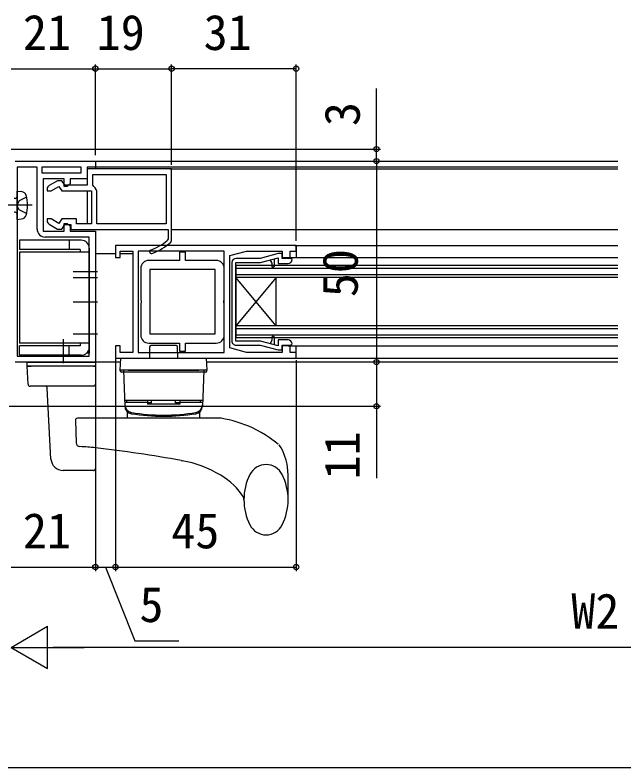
# Model space of a CAD drawing. Units: millimetres, scale not verified. Extents: x -525 to 525, y -782 to 777.
# Drawn here: x -84.3 to 67.3, y 361.5 to 548.8 of the extents above; entities that cross this region are included whole.
import ezdxf
from ezdxf.enums import TextEntityAlignment as Align

# ---------------------------------------------------------------- set-up
doc = ezdxf.new("R2010")
doc.units = ezdxf.units.MM
doc.header["$LTSCALE"] = 4
for name, color, linetype in [('0-2_YKK_11', 7, 'Continuous'), ('0-3_YKK_12', 2, 'Continuous'), ('0-4_YKK_13', 4, 'Continuous'), ('0-6_YKK_D', 6, 'Continuous')]:
    doc.layers.add(name, color=color, linetype=linetype)
doc.styles.add('ＭＳ ゴシック', font='')
doc.styles.get('ＭＳ ゴシック').set_extended_font_data('MS Gothic')

msp = doc.modelspace()

# ---------------------------------------------------------------- linework, layer by layer
at = {"layer": '0-2_YKK_11'}
msp.add_line((-30.301, 487.3), (-30.301, 467.7), dxfattribs=at)
for points in [[(-84.301, 512.5), (-64.301, 512.5), (-64.301, 511), (-66.301, 511), (-66.301, 508.1), (-70.601, 508.1), (-70.601, 506.9), (-71.301, 506.2), (-72.101, 506.2), (-72.101, 508.1), (-77.301, 508.1), (-77.301, 495.1), (-72.101, 495.1), (-72.101, 497), (-71.301, 497), (-70.601, 496.3), (-70.601, 495.1), (-64.301, 495.1), (-64.301, 462.5), (-84.301, 462.5)], [(-83.801, 511), (-83.801, 464), (-65.801, 464), (-65.801, 493.6), (-70.601, 493.6), (-76.801, 493.6)], [(-78.801, 495.6), (-78.801, 511), (-83.801, 511)], [(-45.471, 492.348), (-45.301, 492.723), (-45.301, 510.6), (-66.301, 510.6), (-66.301, 506.5), (-71.901, 506.5), (-72.672, 507.6), (-73.764, 507.6), (-75.801, 506.424)], [(-64.901, 509.2), (-46.701, 509.2), (-46.701, 496.9), (-63.901, 496.9), (-63.901, 504.6)], [(-64.693, 506.143), (-64.901, 506.549), (-64.901, 509.2)], [(-76.301, 505.558), (-76.301, 505.1), (-75.294, 505.1), (-73.397, 506.195), (-72.63, 505.1), (-65.301, 505.1), (-65.301, 496.9), (-69.001, 496.9), (-69.001, 498.1), (-72.63, 498.1), (-73.397, 497.005), (-75.294, 498.1), (-76.301, 498.1), (-76.301, 497.642)], [(-75.801, 496.776), (-73.764, 495.6), (-72.672, 495.6), (-71.901, 496.7), (-70.401, 496.7), (-70.401, 495.5)], [(-70.401, 495.5), (-46.201, 495.5), (-46.201, 493.138), (-46.382, 492.753)], [(-34.201, 487.8), (-41.851, 487.8), (-41.851, 489.8), (-43.351, 489.8), (-43.351, 487.8), (-51.001, 487.8)], [(-15.301, 488), (-15.601, 488.3), (-17.801, 488.3), (-17.801, 489.5), (-18.801, 489.5), (-23.28, 488.3), (-29.301, 488.3)], [(-16.301, 468), (-18.801, 468), (-18.801, 466.535), (-23.148, 467.7), (-29.301, 467.7), (-29.301, 487.3), (-23.148, 487.3), (-18.801, 488.465), (-18.801, 487), (-16.301, 487)], [(-53.001, 485.8), (-53.001, 477.958), (-52.881, 477.775), (-52.881, 477.225), (-53.001, 477.042), (-53.001, 469.2)], [(-32.201, 469.2), (-32.201, 477.042), (-32.321, 477.225), (-32.321, 477.775), (-32.201, 477.958), (-32.201, 485.8)], [(-51.001, 467.2), (-43.351, 467.2), (-43.351, 465.2), (-41.851, 465.2), (-41.851, 467.2), (-34.201, 467.2)], [(-29.301, 466.7), (-23.28, 466.7), (-18.801, 465.5), (-17.801, 465.5), (-17.801, 466.7), (-15.601, 466.7), (-15.301, 467)]]:
    msp.add_lwpolyline(points, dxfattribs=at)
for points in [[(-67.801, 511), (-77.601, 511), (-77.601, 509.6), (-67.801, 509.6)], [(-59.301, 463.5), (-14.301, 463.5), (-14.301, 464.9), (-15.801, 464.9), (-15.801, 466.5), (-17.801, 466.5), (-17.801, 464.9), (-26.696, 464.9), (-30.801, 466), (-30.801, 489), (-26.696, 490.1), (-17.801, 490.1), (-17.801, 488.5), (-15.801, 488.5), (-15.801, 490.1), (-14.301, 490.1), (-14.301, 491.5), (-59.301, 491.5), (-59.301, 488.5), (-58.101, 488.5), (-58.101, 490.1), (-55.001, 490.1), (-55.001, 473.741), (-55.001, 464.9), (-58.101, 464.9), (-58.101, 466.5), (-59.301, 466.5)], [(-32.201, 464.9), (-32.201, 490.1), (-53.601, 490.1), (-53.601, 473.622), (-53.601, 464.9)], [(-19.801, 488.197), (-19.801, 486.25), (-20.063, 486), (-20.301, 486.25), (-20.301, 487.063), (-20.801, 487.929)], [(-34.501, 485.5), (-50.701, 485.5), (-50.701, 469.5), (-34.501, 469.5)], [(-19.801, 468.75), (-19.801, 466.803), (-20.801, 467.071), (-20.301, 467.937), (-20.301, 468.75), (-20.046, 469)]]:
    msp.add_lwpolyline(points, close=True, dxfattribs=at)
for centre, radius, start, end in [((-75.301, 505.558), 1, 119.99998, 180), ((-65.801, 504.6), 1.9, 0.00001, 54.31469), ((-75.301, 497.642), 1, 180, 240.00002), ((-76.801, 495.6), 2, 180.00001, 269.99999), ((-55.391, 503.599), 14.1, 290.26659, 309.71484), ((-55.391, 503.599), 15, 290.2666, 311.4049), ((-50.351, 489.95), 0.45, 110.26659, 290.26661), ((-51.001, 485.8), 2, 90.00001, 179.99999), ((-34.201, 485.8), 2, 0.00001, 89.99999), ((-29.301, 487.3), 1, 90.00001, 179.99999), ((-16.301, 488), 1, 270.00219, 0.00045), ((-51.001, 469.2), 2, 180.00001, 269.99999), ((-34.201, 469.2), 2, 270.00001, 359.99999), ((-29.301, 467.7), 1, 179.99909, 269.99999), ((-16.301, 467), 1, 0.00001, 89.99999)]:
    msp.add_arc(centre, radius, start, end, dxfattribs=at)
at = {"layer": '0-3_YKK_12'}
for p, q in [((-64.301, 512.5), (65.839, 512.5)), ((-64.301, 512.5), (-64.3, 510.6)), ((-64.301, 511.1), (65.839, 511.1)), ((-45.782, 510.6), (65.839, 510.598)), ((-66.301, 505.1), (-66.3, 496.9)), ((-45.301, 495.5), (65.839, 495.5)), ((-14.601, 491.5), (65.839, 491.5)), ((-14.301, 491.5), (-14.301, 488.5)), ((-64.301, 489.5), (-59.301, 489.5)), ((-58.101, 489.5), (-55.001, 489.5)), ((-16.301, 488.5), (65.839, 488.5)), ((-29.301, 486.5), (-29.301, 468.5)), ((65.839, 486.5), (-29.301, 486.5)), ((65.839, 485.8), (-29.301, 485.8)), ((65.839, 484.2), (-29.301, 484.2)), ((-19.301, 471.5), (-29.301, 483.5)), ((65.839, 483.5), (-29.301, 483.5)), ((65.839, 471.5), (-29.301, 471.5)), ((65.839, 470.8), (-29.301, 470.8)), ((65.839, 469.2), (-29.301, 469.2)), ((65.839, 468.5), (-29.301, 468.5)), ((-16.301, 466.5), (65.839, 466.498)), ((-14.301, 463.5), (-14.301, 466.5)), ((-14.601, 463.5), (65.839, 463.5)), ((-58.101, 462.5), (-64.301, 462.5)), ((65.839, 462.5), (-36.501, 462.5))]:
    msp.add_line(p, q, dxfattribs=at)
msp.add_lwpolyline([(-19.301, 471.5), (-19.301, 483.5), (-29.301, 471.5)], dxfattribs=at)
at = {"layer": '0-4_YKK_13'}
for p, q in [((-83.801, 505), (-82.682, 504.902)), ((-83.801, 498), (-83.801, 505)), ((-84.301, 503.23), (-84.501, 503.23)), ((-80.048, 501.5), (-97.727, 501.5)), ((-84.301, 499.77), (-84.501, 499.77)), ((-83.801, 498), (-82.682, 498.098)), ((-70.801, 492.8), (-70.801, 490.5)), ((-68.101, 490.5), (-83.201, 490.5)), ((-65.801, 489.8), (-83.201, 489.8)), ((-83.201, 489.8), (-83.201, 467.2)), ((-68.101, 490.5), (-68.101, 489.8)), ((-65.801, 490.8), (-65.801, 464.7)), ((-69.801, 485), (-63.801, 485)), ((-69.801, 483.5), (-63.801, 483.5)), ((-69.801, 477.5), (-63.801, 477.5)), ((-69.801, 469.5), (-63.801, 469.5)), ((-65.801, 467.2), (-83.201, 467.2)), ((-72.301, 468.2), (-72.301, 462.2)), ((-70.801, 464.2), (-70.801, 466.5)), ((-44.126, 466.6), (-50.477, 466.6)), ((-65.801, 464.7), (-66.479, 464.7)), ((-50.777, 466.303), (-50.801, 463.5)), ((-43.801, 463.5), (-43.826, 466.303)), ((-55.922, 463.5), (-38.681, 463.5)), ((-38.681, 463.5), (-36.685, 463.5)), ((-36.685, 463.5), (-36.501, 460.5)), ((-64.801, 461.5), (-80.303, 461.5)), ((-64.801, 461.5), (-64.301, 461.5)), ((-64.301, 461.5), (-64.301, 457)), ((-56.103, 460.5), (-58.101, 460.5)), ((-58.082, 460.274), (-58.101, 460.5)), ((-56.101, 460), (-57.783, 460)), ((-57.301, 460.5), (-56.989, 451.543)), ((-37.301, 460.5), (-57.301, 460.5)), ((-56.103, 460.5), (-38.5, 460.5)), ((-38.501, 460), (-56.101, 460)), ((-54.56, 460), (-54.56, 459.995)), ((-40.043, 459.995), (-40.043, 460)), ((-36.82, 460), (-38.501, 460)), ((-36.501, 460.5), (-38.5, 460.5)), ((-37.301, 460.5), (-37.614, 451.543)), ((-36.521, 460.274), (-36.501, 460.5)), ((-80.066, 456.5), (-80.565, 456.5)), ((-64.801, 456.5), (-80.066, 456.5)), ((-75.35, 438.343), (-76.277, 456.026)), ((-57.039, 453), (-37.563, 453)), ((-56.999, 452.5), (-51.301, 452.5)), ((-56.999, 452.5), (-56.977, 451.854)), ((-56.502, 452.5), (-56.502, 453)), ((-56.502, 453), (-51.301, 453)), ((-51.301, 453), (-51.301, 452)), ((-50.301, 452.32), (-51.301, 452.32)), ((-50.301, 452.32), (-50.301, 453)), ((-44.301, 452.32), (-44.301, 453)), ((-43.301, 452.32), (-44.301, 452.32)), ((-43.301, 453), (-38.101, 453)), ((-43.301, 452.5), (-37.603, 452.5)), ((-38.101, 452.5), (-38.101, 453)), ((-37.603, 452.5), (-37.626, 451.854)), ((-56.301, 448.5), (-56.301, 449.993)), ((-38.301, 448.5), (-38.301, 449.993)), ((-69.283, 447.983), (-69.089, 442.426)), ((-32.939, 448.5), (-68.784, 448.5)), ((-42.912, 437.991), (-42.7, 437.949)), ((-71.476, 435.5), (-72.354, 435.5)), ((-64.801, 435.5), (-71.476, 435.5)), ((-64.301, 436.021), (-64.301, 436)), ((-16.301, 428.25), (-16.301, 434.316)), ((-27.301, 428.25), (-27.301, 428.761))]:
    msp.add_line(p, q, dxfattribs=at)
for points in [[(-81.438, 503.55), (-83.253, 502.645), (-83.862, 501.5)], [(-81.438, 499.45), (-83.253, 500.355), (-83.862, 501.5)], [(-67.801, 492.8), (-83.201, 492.8), (-83.201, 490.5)], [(-68.101, 467.2), (-68.101, 466.5), (-83.201, 466.5)], [(-67.801, 464.2), (-83.201, 464.2), (-83.201, 466.5)], [(-58.101, 460.5), (-57.918, 463.5), (-55.922, 463.5)], [(-81.064, 456.974), (-81.301, 461.5), (-80.303, 461.5)], [(-64.301, 457), (-64.301, 456.052), (-64.301, 438.369), (-64.301, 436.021)], [(-43.301, 453), (-43.301, 452), (-51.301, 452)], [(-19.094, 442.323), (-20.991, 443.73), (-22.024, 444.407), (-22.998, 444.985), (-25.153, 446.108)], [(-19.094, 442.323), (-19.056, 442.303), (-19.003, 442.27), (-18.948, 442.238), (-18.889, 442.199), (-18.841, 442.171), (-18.794, 442.14)], [(-16.301, 434.275), (-16.342, 435.477), (-16.55, 437.07), (-16.776, 438.057), (-17.607, 440.411), (-17.994, 441.167), (-18.519, 441.864)]]:
    msp.add_lwpolyline(points, dxfattribs=at)
msp.add_lwpolyline([(-64.301, 461.5), (-81.301, 461.5), (-81.301, 462.5), (-64.301, 462.5)], close=True, dxfattribs=at)
for centre, radius, start, end in [((-82.795, 503.607), 1.3, 15.88085, 85), ((-90.201, 501.5), 9, 344.11915, 15.88085), ((-84.301, 503.73), 0.5, 270, 0), ((-84.301, 499.27), 0.5, 0, 90), ((-82.795, 499.393), 1.3, 275, 344.11915), ((-67.801, 490.8), 2, 0, 90), ((-50.477, 466.3), 0.3, 90, 179.5), ((-44.126, 466.3), 0.3, 0.5, 90), ((-67.801, 466.2), 2, 270, 0), ((-57.783, 460.3), 0.3, 185, 270), ((-36.82, 460.3), 0.3, 270, 355), ((-80.565, 457), 0.5, 183, 270), ((-76.776, 456), 0.5, 3, 90), ((-64.801, 457), 0.5, 270, 0), ((-54.99, 451.613), 2, 182, 260.87872), ((-54.978, 451.924), 2, 182, 260.89292), ((-39.625, 451.924), 2, 279.10708, 358), ((-39.613, 451.613), 2, 279.12128, 358), ((-56.551, 449.993), 0.25, 0, 46.05064), ((-47.301, 499.5), 50.5, 260.87872, 279.12128), ((-47.301, 499.812), 50.5, 260.89292, 279.10708), ((-38.051, 449.993), 0.25, 133.94936, 180), ((-68.784, 448), 0.5, 90, 182), ((-38.661, 416), 33, 65.89618, 80.01345), ((-68.09, 442.461), 1, 182, 267.75005), ((-70.092, 391.5), 50, 83.34699, 87.75005), ((-104.501, 96.5), 347, 79.77642, 83.34699), ((-72.354, 438.5), 3, 183, 270), ((-47.591, 410.38), 28, 58.74996, 79.93889), ((-21.801, 432.492), 4.5, 26.48104, 153.51896), ((-64.801, 436), 0.5, 270, 0), ((-41.721, 419.57), 17.1, 32.51243, 59.59033), ((-13.27, 428.242), 14.031, 153.51896, 180), ((-30.333, 428.242), 14.031, 0, 26.48104), ((-13.27, 428.25), 14.031, 180, 206.48104), ((-30.333, 428.25), 14.031, 333.51896, 0), ((-21.801, 424), 4.5, 206.48104, 333.51896)]:
    msp.add_arc(centre, radius, start, end, dxfattribs=at)
at = {"layer": '0-6_YKK_D'}
for p, q in [((-64.301, 514), (-64.301, 536.5)), ((-64.301, 514), (-64.301, 536.5)), ((-45.301, 511.6), (-45.301, 536.5)), ((-45.301, 511.6), (-45.301, 536.5)), ((-14.301, 492.7), (-14.301, 536.5)), ((-85.301, 535.5), (-64.301, 535.5)), ((-64.301, 535.5), (-45.301, 535.5)), ((-14.301, 535.5), (-45.301, 535.5)), ((5.699, 515.5), (5.699, 530.555)), ((-85.301, 515.5), (6.699, 515.5)), ((5.699, 512.5), (5.699, 515.5)), ((5.699, 512.5), (5.699, 462.5)), ((5.699, 512.5), (5.699, 509.95)), ((-59.301, 463.3), (-59.301, 410.5)), ((-59.301, 463.3), (-59.301, 410.5)), ((-14.301, 463), (-14.301, 410.5)), ((-64.301, 462.5), (-64.301, 410.5)), ((-64.301, 462.5), (-64.301, 410.5)), ((-85.801, 451.5), (6.699, 451.5)), ((-85.303, 411.5), (-64.301, 411.5)), ((-64.301, 411.5), (-59.301, 411.5)), ((-59.301, 411.5), (-14.301, 411.5)), ((-85.303, 391.5), (-76.21, 396.75)), ((-76.21, 386.25), (-76.21, 396.75)), ((-85.303, 391.5), (-76.21, 386.25)), ((-85.303, 391.5), (-67.116, 391.5)), ((204.197, 391.5), (-74.803, 391.5)), ((204.197, 361.499), (-414.5, 361.499))]:
    msp.add_line(p, q, dxfattribs=at)
for points in [[(5.699, 462.5), (5.699, 451.5), (5.699, 433.609)], [(-61.801, 411.5), (-54.436, 393.152), (-43.482, 393.152)]]:
    msp.add_lwpolyline(points, dxfattribs=at)
for centre in [(-64.301, 535.5), (-64.301, 535.5), (-45.301, 535.5), (-45.301, 535.5), (-14.301, 535.5), (5.699, 515.5), (5.699, 512.5), (5.699, 512.5), (5.699, 462.5), (5.699, 462.5), (5.699, 451.5), (-64.301, 411.5), (-64.301, 411.5), (-59.301, 411.5), (-59.301, 411.5), (-14.301, 411.5)]:
    msp.add_circle(centre, 0.637, dxfattribs=at)

# ---------------------------------------------------------------- texts
at = {"layer": '0-6_YKK_D', "style": 'ＭＳ ゴシック'}
for s, p in [('21', (-82.335, 537.5)), ('19', (-63.972, 537.5)), ('31', (-37.335, 537.5)), ('21', (-82.336, 413.5)), ('45', (-45.392, 413.5)), ('5', (-53.322, 395.152)), ('W2', (54.231, 393.5))]:
    msp.add_text(s, height=8.798, dxfattribs=at).set_placement(p, align=Align.BOTTOM_LEFT)
for s, p in [('3', (4.199, 521.214)), ('50', (3.699, 478.636)), ('11', (4.199, 433.268))]:
    msp.add_text(s, height=8.798, rotation=90, dxfattribs=at).set_placement(p, align=Align.BOTTOM_LEFT)

doc.saveas('drawing.dxf')
